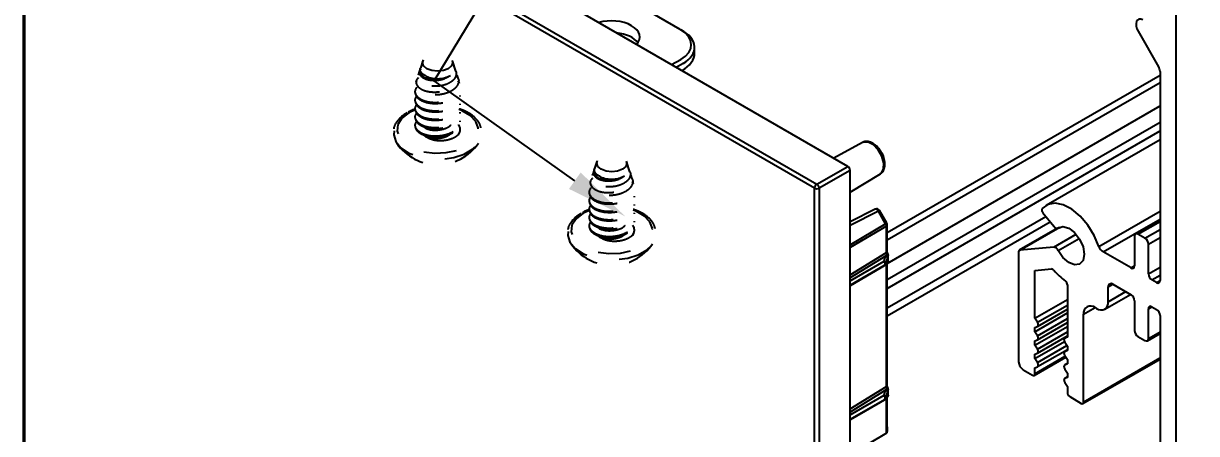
# Model space of a CAD drawing. Extents: x 0 to 5.9, y -6.22 to 0.
# Drawn here: x 0 to 3.572, y -3.639 to -2.391 of the extents above; entities that cross this region are included whole.
import ezdxf
from ezdxf import colors
from ezdxf.entities.mleader import LeaderData, LeaderLine
from ezdxf.math import Vec2, Vec3

# ---------------------------------------------------------------- set-up
doc = ezdxf.new("R2010")
doc.units = 0
doc.header["$LTSCALE"] = 0.5
doc.header["$MEASUREMENT"] = 0
doc.linetypes.add('HIDDEN2', pattern=[0.1875, 0.125, -0.0625])
for name, color, linetype in [('End Cap', 92, 'CONTINUOUS'), ('FAB DWG', 221, 'CONTINUOUS'), ('Hardware', 242, 'CONTINUOUS'), ('Housing', 150, 'CONTINUOUS')]:
    doc.layers.add(name, color=color, linetype=linetype)
doc.layers.add('Text-Unprinted', color=131, linetype='CONTINUOUS', plot=False)
doc.styles.add('LSAD_Standard', font='arial.ttf')

msp = doc.modelspace()

# ---------------------------------------------------------------- linework, layer by layer
at = {"layer": 'End Cap', "transparency": 16777216}
for p, q in [((2.5102, -2.8258), (0.1008, -1.4349)), ((0, -1.4991), (0, -4.8152)), ((0.0099, -1.4911), (2.4161, -2.8801)), ((2.4092, -2.8923), (0.0029, -1.5032)), ((0.0029, -1.5032), (0.0029, -4.8193)), ((2, -2.4087), (1.3042, -2.007)), ((2.0436, -2.4807), (2.0436, -2.4634)), ((1.9737, -2.5161), (2.0014, -2.5001)), ((2.0085, -2.5124), (1.9879, -2.5243)), ((2.5547, -2.7532), (2.4674, -2.8011)), ((2.4161, -2.8801), (2.5102, -2.8258)), ((2.5173, -2.8381), (2.4232, -2.8924)), ((2.5173, -6.1251), (2.5173, -2.8381)), ((2.5173, -2.904), (2.6095, -2.8481)), ((2.4092, -6.2083), (2.4092, -2.8923)), ((2.4232, -2.8924), (2.4232, -6.2084)), ((2.5935, -2.9561), (2.5173, -2.9949)), ((2.6032, -2.962), (2.5173, -3.0058)), ((2.6255, -3.0007), (2.6032, -2.962)), ((2.6291, -2.9987), (2.6067, -2.96)), ((2.5173, -3.0645), (2.6255, -3.0007)), ((2.6276, -3.0077), (2.5173, -3.0727)), ((2.6276, -3.0879), (2.6276, -3.0077)), ((2.6304, -3.0839), (2.6304, -3.0037)), ((2.5173, -3.1556), (2.6276, -3.0879)), ((2.6255, -3.099), (2.5173, -3.1654)), ((2.621, -3.1142), (2.6255, -3.099)), ((2.6309, -3.1045), (2.6264, -3.1197)), ((2.6329, -3.1143), (2.6329, -3.0969)), ((2.6333, -3.1149), (2.6333, -3.0954)), ((2.5173, -3.1741), (2.621, -3.1142)), ((2.6276, -3.125), (2.5173, -3.1892)), ((2.5173, -3.1871), (2.6217, -3.1269)), ((2.6236, -3.1255), (2.6281, -3.1212)), ((2.6264, -3.1197), (2.6309, -3.1154)), ((2.6276, -3.4962), (2.6276, -3.125)), ((2.6304, -3.4922), (2.6304, -3.121)), ((2.6332, -3.1158), (2.6332, -3.1149)), ((2.5173, -3.5639), (2.6276, -3.4962)), ((2.6255, -3.5072), (2.5173, -3.5737)), ((2.5173, -3.5824), (2.621, -3.5225)), ((2.6276, -3.5332), (2.5173, -3.5974)), ((2.5173, -3.5954), (2.6217, -3.5351)), ((2.621, -3.5225), (2.6255, -3.5072)), ((2.6236, -3.5337), (2.6281, -3.5295)), ((2.6309, -3.5127), (2.6264, -3.528)), ((2.6264, -3.528), (2.6309, -3.5237)), ((2.6276, -3.6382), (2.6276, -3.5332)), ((2.6304, -3.6186), (2.6304, -3.5292)), ((2.6329, -3.5225), (2.6329, -3.5052)), ((2.6332, -3.5232), (2.6332, -3.5241)), ((2.6333, -3.5232), (2.6333, -3.5037)), ((2.6276, -3.6382), (2.5173, -3.7041))]:
    msp.add_line(p, q, dxfattribs=at)
at = {"layer": 'End Cap', "transparency": 16777216, "flags": 128}
for points in [[(2.6095, -2.8481), (2.6124, -2.846), (2.6193, -2.8335), (2.62, -2.8155), (2.6142, -2.7951), (2.603, -2.7757), (2.5882, -2.7604), (2.5723, -2.752), (2.558, -2.7518), (2.5547, -2.7532)], [(2.6032, -2.962), (2.6016, -2.9596), (2.5997, -2.9576), (2.5977, -2.9563), (2.5957, -2.9557), (2.5939, -2.9559), (2.5935, -2.9561)], [(2.6032, -2.962), (2.6044, -2.9613), (2.6054, -2.9607), (2.6062, -2.9603), (2.6066, -2.96), (2.6067, -2.96)], [(2.6255, -3.0007), (2.6268, -3), (2.6278, -2.9994), (2.6285, -2.999), (2.6289, -2.9988), (2.6291, -2.9987)], [(2.6333, -3.0954), (2.6332, -3.0962), (2.6329, -3.0969)], [(2.6217, -3.1269), (2.6222, -3.1265), (2.6231, -3.1255), (2.6236, -3.124), (2.6238, -3.1223), (2.6236, -3.1203), (2.6231, -3.1182), (2.6222, -3.1162), (2.621, -3.1142)], [(2.6217, -3.5351), (2.6222, -3.5348), (2.6231, -3.5337), (2.6236, -3.5323), (2.6238, -3.5306), (2.6236, -3.5286), (2.6231, -3.5265), (2.6222, -3.5244), (2.621, -3.5225)], [(2.6333, -3.5037), (2.6332, -3.5045), (2.6329, -3.5052)]]:
    msp.add_lwpolyline(points, dxfattribs=at)
at = {"layer": 'End Cap', "transparency": 16777216}
for centre, radius, start, end in [((2.4246, -2.893), 0.0154, 123.2297, 177.3477), ((2.4162, -2.8786), 0.0154, 242.6565, 296.7662), ((2.4074, -2.8934), 0.0159, 3.5222, 56.4778), ((2.598, -2.965), 0.01, 30, 117.0058), ((2.6204, -3.0037), 0.01, 0, 30), ((2.6135, -3.0081), 0.0141, 1.6084, 31.4918), ((2.6255, -3.0032), 0.00495, 295.3879, 354.638), ((2.6225, -3.1073), 0.00892, 18.8581, 69.7412), ((2.6255, -3.0835), 0.00495, 295.3879, 354.638), ((2.6267, -3.0874), 0.00676, 289.4116, 325.9319), ((2.6264, -3.101), 0.00764, 31.7761, 70.7864), ((2.6233, -3.0954), 0.01, 0, 25.4301), ((2.6179, -3.1226), 0.00892, 18.8581, 69.7412), ((2.6167, -3.1182), 0.01, 299.9973, 313.3517), ((2.6173, -3.1189), 0.00911, 313.5557, 354.8185), ((2.6255, -3.1205), 0.00495, 295.3902, 354.6118), ((2.6218, -3.1146), 0.00911, 313.5557, 354.8185), ((2.6255, -3.4917), 0.00495, 295.3879, 354.638), ((2.6267, -3.4956), 0.00676, 289.4116, 325.9319), ((2.6233, -3.5037), 0.01, 0, 25.4301), ((2.6179, -3.5308), 0.00892, 18.8581, 69.7412), ((2.6167, -3.5265), 0.01, 299.9973, 313.3517), ((2.6173, -3.5271), 0.00911, 313.5557, 354.8185), ((2.6225, -3.5156), 0.00892, 18.8581, 69.7412), ((2.6255, -3.5288), 0.00495, 295.3902, 354.6118), ((2.6218, -3.5229), 0.00911, 313.5557, 354.8185), ((2.6264, -3.5092), 0.00764, 31.7761, 70.7864)]:
    msp.add_arc(centre, radius, start, end, dxfattribs=at)
for centre, major_axis, ratio, start_param, end_param in [((1.7916, -2.4309), (0.085, -0.0013), 0.567125, 0.793824, 2.067927), ((1.7916, -2.4687), (0.085, 0.0013), 0.587275, 0.368683, 1.39011), ((1.7916, -2.4309), (0.085, -0.0013), 0.567125, 5.802907, 7.077009), ((1.9187, -2.454), (0.115, -0.0017), 0.567125, 5.523666, 7.077009), ((1.9186, -2.4622), (0.125, -0.0017), 0.567944, 5.523014, 7.131563), ((1.9186, -2.4819), (0.125, 0.0018), 0.586483, 5.46671, 6.274896), ((2.5102, -2.834), (-0.005, 0.00866), 0.577557, 3.927224, 5.497716), ((2.6147, -3.1042), (0.0174, 0.0208), 0.197703, 5.129636, 5.398158), ((2.6345, -3.0921), (-0.00477, 0.0088), 0.574367, 0.800429, 1.448322), ((2.6244, -3.1057), (0.0091, 0.0285), 0.195013, 4.819739, 5.088261), ((2.6345, -3.1291), (-0.00497, 0.00868), 0.559977, 0.139434, 0.787326), ((2.6244, -3.1421), (0.009, 0.0278), 0.203621, 0.088417, 0.356939), ((2.6345, -3.5004), (-0.00477, 0.0088), 0.574367, 0.800429, 1.448322), ((2.6147, -3.5125), (0.0174, 0.0208), 0.197703, 5.129636, 5.398158), ((2.6345, -3.5374), (-0.00497, 0.00868), 0.559977, 0.139434, 0.787326), ((2.6244, -3.514), (0.0091, 0.0285), 0.195013, 4.819739, 5.088261), ((2.6244, -3.5504), (0.009, 0.0278), 0.203621, 0.088417, 0.356939)]:
    msp.add_ellipse(centre, major_axis=major_axis, ratio=ratio, start_param=start_param, end_param=end_param, dxfattribs=at)
for points, knots in [([(2.6123, -2.7829), (2.6091, -2.7778), (2.602, -2.7668), (2.5875, -2.7551), (2.5728, -2.7496), (2.5611, -2.7496), (2.5562, -2.753), (2.5548, -2.754)], [0, 0, 0, 0, 0.21979, 0.475975, 0.715156, 0.919115, 1, 1, 1, 1]), ([(2.6092, -2.8476), (2.6105, -2.8469), (2.6156, -2.8446), (2.621, -2.8355), (2.6242, -2.8215), (2.622, -2.8041), (2.6175, -2.79), (2.6129, -2.7836), (2.6123, -2.7829)], [0, 0, 0, 0, 0.070076, 0.265233, 0.47168, 0.712493, 0.966683, 1, 1, 1, 1]), ([(2.6323, -3.0912), (2.632, -3.0905), (2.6312, -3.0886), (2.6305, -3.0859), (2.6304, -3.0845), (2.6304, -3.0839)], [0, 0, 0, 0, 0.253446, 0.693627, 1, 1, 1, 1]), ([(2.6332, -3.1158), (2.6327, -3.1169), (2.6316, -3.1188), (2.6299, -3.1203), (2.629, -3.1209), (2.6289, -3.1209)], [0, 0, 0, 0, 0.516727, 0.980694, 1, 1, 1, 1]), ([(2.6304, -3.121), (2.6304, -3.1205), (2.6305, -3.1196), (2.6305, -3.1196), (2.6305, -3.1196)], [0, 0, 0, 0, 0.541196, 1, 1, 1, 1]), ([(2.6329, -3.1143), (2.6329, -3.1143), (2.6331, -3.1148), (2.6331, -3.1153), (2.6332, -3.1158)], [0, 0, 0, 0, 0.04087, 1, 1, 1, 1]), ([(2.6323, -3.4994), (2.632, -3.4987), (2.6312, -3.4969), (2.6305, -3.4942), (2.6304, -3.4928), (2.6304, -3.4922)], [0, 0, 0, 0, 0.253446, 0.693627, 1, 1, 1, 1]), ([(2.6332, -3.5241), (2.6327, -3.5251), (2.6316, -3.5271), (2.6299, -3.5286), (2.629, -3.5292), (2.6289, -3.5292)], [0, 0, 0, 0, 0.516727, 0.980694, 1, 1, 1, 1]), ([(2.6304, -3.5292), (2.6304, -3.5287), (2.6305, -3.5278), (2.6305, -3.5278), (2.6305, -3.5278)], [0, 0, 0, 0, 0.541196, 1, 1, 1, 1]), ([(2.6329, -3.5225), (2.6329, -3.5225), (2.6331, -3.5231), (2.6331, -3.5236), (2.6332, -3.5241)], [0, 0, 0, 0, 0.04087, 1, 1, 1, 1]), ([(2.63, -3.6186), (2.6302, -3.6228), (2.6304, -3.6285), (2.6293, -3.6351), (2.6285, -3.6372), (2.628, -3.6379), (2.6277, -3.6381), (2.6276, -3.6382)], [0, 0, 0, 0, 0.655992, 0.876726, 0.946932, 0.974772, 1, 1, 1, 1])]:
    msp.add_open_spline(points, degree=3, knots=knots, dxfattribs=at)
at = {"layer": 'Hardware', "linetype": 'HIDDEN2', "transparency": 16777216}
for p, q in [((1.2061, -2.5348), (1.2018, -2.5477)), ((1.2159, -2.5047), (1.2088, -2.5264)), ((1.2091, -2.5359), (1.2091, -2.5384)), ((1.3165, -2.5358), (1.3063, -2.5047)), ((1.1965, -2.5639), (1.1948, -2.5691)), ((1.3235, -2.5572), (1.3204, -2.5476)), ((1.1921, -2.5974), (1.1921, -2.6006)), ((1.1921, -2.6229), (1.1921, -2.6261)), ((1.3301, -2.6133), (1.3301, -2.6101)), ((1.3301, -2.6389), (1.3301, -2.6357)), ((1.1921, -2.6484), (1.1921, -2.6516)), ((1.1921, -2.6739), (1.1921, -2.6771)), ((1.3301, -2.6644), (1.3301, -2.6612)), ((1.1921, -2.6995), (1.1921, -2.7026)), ((1.2153, -2.703), (1.2243, -2.7095)), ((1.3301, -2.6899), (1.3301, -2.6867)), ((1.7463, -2.8109), (1.7391, -2.8326)), ((1.8468, -2.8419), (1.8367, -2.8109)), ((1.7364, -2.841), (1.7322, -2.8539)), ((1.7394, -2.8421), (1.7394, -2.8445)), ((1.8539, -2.8633), (1.8507, -2.8538)), ((1.7269, -2.8701), (1.7252, -2.8753)), ((1.7225, -2.9035), (1.7225, -2.9067)), ((1.7225, -2.9291), (1.7225, -2.9322)), ((1.8605, -2.9195), (1.8605, -2.9163)), ((1.7225, -2.9546), (1.7225, -2.9578)), ((1.8605, -2.945), (1.8605, -2.9418)), ((1.7225, -2.9801), (1.7225, -2.9833)), ((1.8605, -2.9705), (1.8605, -2.9673)), ((1.8605, -2.996), (1.8605, -2.9929)), ((1.7225, -3.0056), (1.7225, -3.0088)), ((1.7456, -3.0092), (1.7546, -3.0157))]:
    msp.add_line(p, q, dxfattribs=at)
at = {"layer": 'Hardware', "linetype": 'HIDDEN2', "transparency": 16777216, "flags": 128}
for points in [[(1.2937, -2.5284), (1.2787, -2.5342), (1.2611, -2.5362), (1.2435, -2.5342), (1.2286, -2.5284), (1.2186, -2.5198), (1.2151, -2.5096), (1.2186, -2.4995), (1.2286, -2.4909), (1.2435, -2.4851), (1.2611, -2.4831), (1.2787, -2.4851), (1.2937, -2.4909), (1.3036, -2.4995), (1.3071, -2.5096), (1.3036, -2.5198), (1.2937, -2.5284)], [(1.1928, -2.6541), (1.1735, -2.6632), (1.1523, -2.6795), (1.14, -2.6986), (1.1375, -2.7189), (1.145, -2.7388), (1.1619, -2.7567), (1.1868, -2.7711), (1.2178, -2.7808), (1.2523, -2.7852), (1.2875, -2.7837), (1.3205, -2.7766), (1.3488, -2.7644), (1.3699, -2.7481), (1.3823, -2.729), (1.3848, -2.7087), (1.3773, -2.6888), (1.3604, -2.6709), (1.3354, -2.6565), (1.3265, -2.653)], [(1.1284, -2.7177), (1.1275, -2.7296), (1.1337, -2.7503), (1.1493, -2.7693), (1.1732, -2.7852), (1.2037, -2.7967), (1.2384, -2.8031), (1.2748, -2.8038), (1.3102, -2.7988), (1.3419, -2.7885), (1.3677, -2.7736), (1.3855, -2.7553), (1.3942, -2.7349), (1.3932, -2.7149)], [(1.2135, -2.726), (1.2178, -2.7305), (1.2243, -2.735)], [(1.824, -2.8346), (1.8091, -2.8403), (1.7915, -2.8423), (1.7739, -2.8403), (1.7589, -2.8346), (1.749, -2.826), (1.7455, -2.8158), (1.749, -2.8056), (1.7589, -2.797), (1.7739, -2.7913), (1.7915, -2.7892), (1.8091, -2.7913), (1.824, -2.797), (1.834, -2.8056), (1.8375, -2.8158), (1.834, -2.826), (1.824, -2.8346)], [(1.7231, -2.9602), (1.7038, -2.9693), (1.6827, -2.9856), (1.6703, -3.0047), (1.6678, -3.025), (1.6753, -3.0449), (1.6922, -3.0628), (1.7172, -3.0772), (1.7481, -3.087), (1.7826, -3.0913), (1.8178, -3.0899), (1.8509, -3.0827), (1.8791, -3.0705), (1.9003, -3.0542), (1.9126, -3.0351), (1.9151, -3.0148), (1.9076, -2.9949), (1.8907, -2.977), (1.8658, -2.9626), (1.8568, -2.9591)], [(1.6587, -3.0239), (1.6578, -3.0358), (1.664, -3.0565), (1.6796, -3.0755), (1.7036, -3.0913), (1.734, -3.1028), (1.7687, -3.1092), (1.8051, -3.1099), (1.8405, -3.1049), (1.8723, -3.0946), (1.898, -3.0798), (1.9159, -3.0614), (1.9245, -3.041), (1.9236, -3.0211)], [(1.7439, -3.0321), (1.7482, -3.0366), (1.7546, -3.0412)]]:
    msp.add_lwpolyline(points, dxfattribs=at)
at = {"layer": 'Hardware', "linetype": 'HIDDEN2', "transparency": 16777216}
for centre, radius, start, end in [((1.2609, -2.4789), 0.0799, 244.6313, 299.2553), ((1.3051, -2.7138), 0.025, 321.5847, 37.0383), ((1.2611, -2.6696), 0.151, 214.7003, 325.2997), ((1.7912, -2.7851), 0.0799, 244.6313, 299.2553), ((1.8354, -3.0199), 0.025, 321.5847, 37.0383), ((1.7915, -2.9758), 0.151, 214.7003, 325.2997)]:
    msp.add_arc(centre, radius, start, end, dxfattribs=at)
for points, knots in [([(1.316, -2.536), (1.3165, -2.5369), (1.319, -2.5417), (1.3173, -2.5511), (1.3105, -2.5625), (1.2976, -2.5724), (1.2805, -2.5792), (1.2611, -2.5824), (1.2413, -2.582), (1.2236, -2.5778), (1.2097, -2.5703), (1.202, -2.5608), (1.1996, -2.5528), (1.2019, -2.5487), (1.2024, -2.548)], [0, 0, 0, 0, 0.022003, 0.114855, 0.20757, 0.302071, 0.396858, 0.49154, 0.587737, 0.684457, 0.781105, 0.878998, 0.977649, 1, 1, 1, 1]), ([(1.2091, -2.5301), (1.2086, -2.5306), (1.2051, -2.5338), (1.2046, -2.5411), (1.2085, -2.55), (1.2189, -2.5577), (1.2338, -2.5629), (1.2517, -2.5645), (1.2701, -2.5625), (1.2874, -2.5574), (1.2958, -2.5515), (1.2999, -2.5486)], [0, 0, 0, 0, 0.021393, 0.14935, 0.274142, 0.398604, 0.523024, 0.644494, 0.765404, 0.886291, 1, 1, 1, 1]), ([(1.2267, -2.5511), (1.2225, -2.549), (1.2142, -2.5448), (1.2085, -2.5363), (1.2069, -2.5298), (1.2089, -2.5267), (1.209, -2.5265)], [0, 0, 0, 0, 0.325062, 0.650988, 0.978672, 1, 1, 1, 1]), ([(1.1968, -2.585), (1.1947, -2.589), (1.19, -2.5977), (1.1958, -2.6114), (1.2111, -2.623), (1.2341, -2.6304), (1.2611, -2.6318), (1.2882, -2.6272), (1.3112, -2.6167), (1.3267, -2.6017), (1.3313, -2.5849), (1.3297, -2.5722), (1.3242, -2.5671), (1.324, -2.5668)], [0, 0, 0, 0, 0.0896975, 0.1918978, 0.2914696, 0.3910413, 0.4932416, 0.5913783, 0.6926873, 0.7939963, 0.8921329, 0.9943332, 1, 1, 1, 1]), ([(1.3229, -2.5574), (1.3235, -2.5584), (1.3263, -2.5637), (1.3243, -2.5741), (1.3167, -2.5869), (1.3021, -2.5978), (1.2829, -2.6053), (1.2611, -2.6088), (1.2389, -2.6081), (1.219, -2.6032), (1.2036, -2.5946), (1.1949, -2.5839), (1.1923, -2.5749), (1.1949, -2.5702), (1.1954, -2.5694)], [0, 0, 0, 0, 0.021922, 0.115083, 0.208132, 0.30277, 0.397659, 0.492463, 0.588618, 0.685232, 0.781787, 0.879458, 0.977797, 1, 1, 1, 1]), ([(1.2021, -2.5563), (1.2003, -2.5582), (1.1952, -2.5635), (1.195, -2.5735), (1.2012, -2.5841), (1.2145, -2.593), (1.2328, -2.5987), (1.2541, -2.6001), (1.2758, -2.5975), (1.2955, -2.5908), (1.311, -2.5804), (1.3202, -2.5678), (1.3232, -2.5564), (1.3205, -2.5499), (1.3196, -2.5479)], [0, 0, 0, 0, 0.053168, 0.147791, 0.240162, 0.332676, 0.425145, 0.5153, 0.605557, 0.695775, 0.783838, 0.871837, 0.959805, 1, 1, 1, 1]), ([(1.2091, -2.5384), (1.2099, -2.5418), (1.2114, -2.5485), (1.2235, -2.557), (1.2407, -2.5621), (1.2611, -2.5627), (1.2816, -2.5589), (1.294, -2.553), (1.2993, -2.5491), (1.2999, -2.5486)], [0, 0, 0, 0, 0.1640683, 0.3257026, 0.4873369, 0.6532733, 0.81256, 0.9770372, 1, 1, 1, 1]), ([(1.1964, -2.6116), (1.1945, -2.6153), (1.19, -2.6236), (1.1959, -2.6369), (1.211, -2.6486), (1.2341, -2.6559), (1.2611, -2.6573), (1.2882, -2.6527), (1.3113, -2.6422), (1.3263, -2.6273), (1.3321, -2.6121), (1.3282, -2.6028), (1.3267, -2.5991)], [0, 0, 0, 0, 0.085969, 0.193445, 0.298157, 0.402869, 0.510346, 0.613548, 0.720087, 0.826626, 0.929829, 1, 1, 1, 1]), ([(1.1922, -2.6006), (1.1932, -2.6053), (1.1953, -2.6146), (1.2112, -2.6262), (1.234, -2.6336), (1.2611, -2.6349), (1.2882, -2.6304), (1.3114, -2.6199), (1.3257, -2.605), (1.3318, -2.5935), (1.3301, -2.5879), (1.3301, -2.5878)], [0, 0, 0, 0, 0.125929, 0.250016, 0.374103, 0.501465, 0.623764, 0.750016, 0.876268, 0.998566, 1, 1, 1, 1]), ([(1.1964, -2.6371), (1.1945, -2.6408), (1.19, -2.6491), (1.1959, -2.6624), (1.211, -2.6741), (1.2341, -2.6814), (1.2611, -2.6828), (1.2882, -2.6782), (1.3113, -2.6677), (1.3263, -2.6528), (1.3321, -2.6376), (1.3282, -2.6284), (1.3267, -2.6246)], [0, 0, 0, 0, 0.085969, 0.193445, 0.298157, 0.402869, 0.510346, 0.613548, 0.720087, 0.826626, 0.929829, 1, 1, 1, 1]), ([(1.1922, -2.6261), (1.1932, -2.6308), (1.1953, -2.6401), (1.2112, -2.6518), (1.234, -2.6591), (1.2611, -2.6605), (1.2882, -2.6559), (1.3114, -2.6454), (1.3257, -2.6305), (1.3318, -2.619), (1.3301, -2.6134), (1.3301, -2.6133)], [0, 0, 0, 0, 0.125929, 0.250016, 0.374103, 0.501465, 0.623764, 0.750016, 0.876268, 0.998566, 1, 1, 1, 1]), ([(1.1922, -2.6516), (1.1932, -2.6563), (1.1953, -2.6656), (1.2112, -2.6773), (1.234, -2.6846), (1.2611, -2.686), (1.2882, -2.6814), (1.3114, -2.6709), (1.3257, -2.656), (1.3318, -2.6445), (1.3301, -2.6389), (1.3301, -2.6389)], [0, 0, 0, 0, 0.125929, 0.250016, 0.374103, 0.501465, 0.623764, 0.750016, 0.876268, 0.998566, 1, 1, 1, 1]), ([(1.168, -2.6626), (1.1636, -2.6653), (1.1511, -2.6732), (1.1369, -2.6887), (1.128, -2.7033), (1.1278, -2.7111), (1.1277, -2.7119)], [0, 0, 0, 0, 0.207775, 0.60426, 0.957135, 1, 1, 1, 1]), ([(1.1922, -2.6516), (1.1919, -2.6517), (1.184, -2.6537), (1.1777, -2.6574), (1.1716, -2.661)], [0, 0, 0, 0, 0.037249, 1, 1, 1, 1]), ([(1.1964, -2.6626), (1.1945, -2.6663), (1.19, -2.6747), (1.1959, -2.6879), (1.211, -2.6996), (1.2341, -2.707), (1.2611, -2.7083), (1.2882, -2.7037), (1.3113, -2.6932), (1.3262, -2.6783), (1.3321, -2.6633), (1.3283, -2.6542), (1.3268, -2.6507)], [0, 0, 0, 0, 0.086254, 0.194087, 0.299146, 0.404206, 0.512039, 0.615584, 0.722476, 0.829369, 0.932914, 1, 1, 1, 1]), ([(1.1922, -2.6771), (1.1932, -2.6818), (1.1953, -2.6911), (1.2112, -2.7028), (1.234, -2.7101), (1.2611, -2.7115), (1.2882, -2.7069), (1.3114, -2.6964), (1.3257, -2.6815), (1.3318, -2.67), (1.3301, -2.6644), (1.3301, -2.6644)], [0, 0, 0, 0, 0.125929, 0.250016, 0.374103, 0.501465, 0.623764, 0.750016, 0.876268, 0.998566, 1, 1, 1, 1]), ([(1.2123, -2.7244), (1.2194, -2.7271), (1.2337, -2.7327), (1.2612, -2.7338), (1.2882, -2.7293), (1.3113, -2.7188), (1.3263, -2.7039), (1.3321, -2.6886), (1.3282, -2.6794), (1.3267, -2.6757)], [0, 0, 0, 0, 0.149196, 0.30233, 0.449376, 0.601175, 0.752974, 0.900019, 1, 1, 1, 1]), ([(1.3932, -2.7088), (1.3921, -2.7044), (1.3891, -2.693), (1.375, -2.6767), (1.3542, -2.661), (1.3356, -2.654), (1.3265, -2.6505)], [0, 0, 0, 0, 0.170414, 0.445092, 0.73079, 1, 1, 1, 1]), ([(1.1964, -2.6881), (1.1945, -2.6918), (1.1901, -2.7001), (1.1955, -2.7136), (1.2068, -2.7208), (1.2123, -2.7244)], [0, 0, 0, 0, 0.288335, 0.648803, 1, 1, 1, 1]), ([(1.1922, -2.7026), (1.1931, -2.7074), (1.195, -2.7168), (1.2066, -2.724), (1.2123, -2.7276)], [0, 0, 0, 0, 0.503684, 1, 1, 1, 1]), ([(1.2123, -2.7276), (1.2194, -2.7303), (1.2337, -2.7359), (1.2612, -2.737), (1.2881, -2.7325), (1.3115, -2.7219), (1.3257, -2.7071), (1.3318, -2.6955), (1.3301, -2.69), (1.3301, -2.6899)], [0, 0, 0, 0, 0.165453, 0.335273, 0.498341, 0.666681, 0.83502, 0.998088, 1, 1, 1, 1]), ([(1.2243, -2.7095), (1.2296, -2.7115), (1.2404, -2.7154), (1.2612, -2.7158), (1.2813, -2.7119), (1.2957, -2.7059), (1.3004, -2.7008), (1.3015, -2.6995)], [0, 0, 0, 0, 0.229896, 0.465911, 0.692468, 0.926408, 1, 1, 1, 1]), ([(1.3247, -2.7293), (1.3276, -2.7237), (1.3324, -2.7144), (1.3283, -2.7049), (1.3267, -2.7012)], [0, 0, 0, 0, 0.602703, 1, 1, 1, 1]), ([(1.2243, -2.735), (1.2296, -2.737), (1.2404, -2.7409), (1.2612, -2.7413), (1.2813, -2.7374), (1.2957, -2.7315), (1.3004, -2.7263), (1.3015, -2.725)], [0, 0, 0, 0, 0.2298962, 0.4659112, 0.6924683, 0.9264079, 1, 1, 1, 1]), ([(1.3247, -2.7293), (1.3204, -2.7328), (1.3118, -2.7397), (1.2923, -2.7462), (1.2709, -2.7489), (1.2501, -2.7469), (1.2342, -2.7417), (1.2272, -2.737), (1.2243, -2.735)], [0, 0, 0, 0, 0.184344, 0.368466, 0.552063, 0.728877, 0.88749, 1, 1, 1, 1]), ([(1.7324, -2.8624), (1.7306, -2.8643), (1.7255, -2.8696), (1.7253, -2.8797), (1.7316, -2.8903), (1.7448, -2.8992), (1.7631, -2.9048), (1.7844, -2.9063), (1.8061, -2.9036), (1.8258, -2.8969), (1.8413, -2.8865), (1.8505, -2.8739), (1.8535, -2.8626), (1.8508, -2.8561), (1.8499, -2.854)], [0, 0, 0, 0, 0.053168, 0.147791, 0.240162, 0.332676, 0.425145, 0.5153, 0.605557, 0.695775, 0.783838, 0.871837, 0.959805, 1, 1, 1, 1]), ([(1.8463, -2.8421), (1.8468, -2.8431), (1.8493, -2.8479), (1.8476, -2.8572), (1.8408, -2.8687), (1.8279, -2.8785), (1.8109, -2.8854), (1.7914, -2.8886), (1.7716, -2.8881), (1.7539, -2.8839), (1.7401, -2.8764), (1.7323, -2.867), (1.7299, -2.859), (1.7323, -2.8549), (1.7327, -2.8541)], [0, 0, 0, 0, 0.022003, 0.114855, 0.20757, 0.302071, 0.396858, 0.49154, 0.587737, 0.684457, 0.781105, 0.878998, 0.977649, 1, 1, 1, 1]), ([(1.7394, -2.8363), (1.7389, -2.8367), (1.7354, -2.8399), (1.7349, -2.8472), (1.7389, -2.8562), (1.7492, -2.8638), (1.7642, -2.869), (1.782, -2.8706), (1.8005, -2.8687), (1.8177, -2.8636), (1.8262, -2.8576), (1.8303, -2.8548)], [0, 0, 0, 0, 0.021393, 0.14935, 0.274142, 0.398604, 0.523024, 0.644494, 0.765404, 0.886291, 1, 1, 1, 1]), ([(1.757, -2.8572), (1.7528, -2.8551), (1.7445, -2.851), (1.7388, -2.8424), (1.7372, -2.8359), (1.7392, -2.8329), (1.7393, -2.8327)], [0, 0, 0, 0, 0.325062, 0.650988, 0.978672, 1, 1, 1, 1]), ([(1.7394, -2.8445), (1.7402, -2.8479), (1.7417, -2.8547), (1.7538, -2.8631), (1.771, -2.8683), (1.7914, -2.8689), (1.8119, -2.8651), (1.8243, -2.8592), (1.8296, -2.8552), (1.8303, -2.8548)], [0, 0, 0, 0, 0.1640683, 0.3257026, 0.4873369, 0.6532733, 0.81256, 0.9770372, 1, 1, 1, 1]), ([(1.7272, -2.8911), (1.725, -2.8952), (1.7203, -2.9039), (1.7262, -2.9175), (1.7414, -2.9292), (1.7644, -2.9366), (1.7914, -2.9379), (1.8186, -2.9333), (1.8415, -2.9229), (1.857, -2.9079), (1.8616, -2.891), (1.86, -2.8784), (1.8546, -2.8732), (1.8543, -2.8729)], [0, 0, 0, 0, 0.0896975, 0.1918978, 0.2914696, 0.3910413, 0.4932416, 0.5913783, 0.6926873, 0.7939963, 0.8921329, 0.9943332, 1, 1, 1, 1]), ([(1.8533, -2.8635), (1.8538, -2.8646), (1.8566, -2.8699), (1.8546, -2.8803), (1.847, -2.8931), (1.8325, -2.904), (1.8133, -2.9115), (1.7914, -2.9149), (1.7692, -2.9142), (1.7494, -2.9094), (1.7339, -2.9008), (1.7252, -2.8901), (1.7226, -2.881), (1.7253, -2.8764), (1.7258, -2.8755)], [0, 0, 0, 0, 0.021922, 0.115083, 0.208132, 0.30277, 0.397659, 0.492463, 0.588618, 0.685232, 0.781787, 0.879458, 0.977797, 1, 1, 1, 1]), ([(1.7268, -2.9177), (1.7248, -2.9214), (1.7203, -2.9298), (1.7262, -2.943), (1.7414, -2.9547), (1.7644, -2.9621), (1.7914, -2.9634), (1.8185, -2.9589), (1.8416, -2.9484), (1.8566, -2.9335), (1.8624, -2.9182), (1.8586, -2.909), (1.857, -2.9053)], [0, 0, 0, 0, 0.085969, 0.193445, 0.298157, 0.402869, 0.510346, 0.613548, 0.720087, 0.826626, 0.929829, 1, 1, 1, 1]), ([(1.7225, -2.9067), (1.7236, -2.9114), (1.7256, -2.9207), (1.7416, -2.9324), (1.7644, -2.9397), (1.7914, -2.9411), (1.8185, -2.9365), (1.8418, -2.926), (1.856, -2.9112), (1.8622, -2.8996), (1.8604, -2.894), (1.8604, -2.894)], [0, 0, 0, 0, 0.125929, 0.250016, 0.374103, 0.501465, 0.623764, 0.750016, 0.876268, 0.998566, 1, 1, 1, 1]), ([(1.7225, -2.9322), (1.7236, -2.9369), (1.7256, -2.9462), (1.7416, -2.9579), (1.7644, -2.9653), (1.7914, -2.9666), (1.8185, -2.9621), (1.8418, -2.9515), (1.856, -2.9367), (1.8622, -2.9251), (1.8604, -2.9196), (1.8604, -2.9195)], [0, 0, 0, 0, 0.125929, 0.250016, 0.374103, 0.501465, 0.623764, 0.750016, 0.876268, 0.998566, 1, 1, 1, 1]), ([(1.7225, -2.9578), (1.7222, -2.9578), (1.7144, -2.9599), (1.708, -2.9636), (1.7019, -2.9671)], [0, 0, 0, 0, 0.037249, 1, 1, 1, 1]), ([(1.7268, -2.9432), (1.7248, -2.9469), (1.7203, -2.9553), (1.7262, -2.9685), (1.7414, -2.9802), (1.7644, -2.9876), (1.7914, -2.9889), (1.8185, -2.9844), (1.8416, -2.9739), (1.8566, -2.959), (1.8624, -2.9437), (1.8586, -2.9345), (1.857, -2.9308)], [0, 0, 0, 0, 0.085969, 0.193445, 0.298157, 0.402869, 0.510346, 0.613548, 0.720087, 0.826626, 0.929829, 1, 1, 1, 1]), ([(1.7268, -2.9687), (1.7248, -2.9725), (1.7203, -2.9808), (1.7262, -2.9941), (1.7414, -3.0057), (1.7644, -3.0131), (1.7914, -3.0145), (1.8185, -3.0099), (1.8416, -2.9994), (1.8566, -2.9845), (1.8624, -2.9694), (1.8586, -2.9604), (1.8572, -2.9568)], [0, 0, 0, 0, 0.086254, 0.194087, 0.299146, 0.404206, 0.512039, 0.615584, 0.722476, 0.829369, 0.932914, 1, 1, 1, 1]), ([(1.7225, -2.9578), (1.7236, -2.9624), (1.7256, -2.9718), (1.7416, -2.9834), (1.7644, -2.9908), (1.7914, -2.9921), (1.8185, -2.9876), (1.8418, -2.9771), (1.856, -2.9622), (1.8622, -2.9507), (1.8604, -2.9451), (1.8604, -2.945)], [0, 0, 0, 0, 0.125929, 0.250016, 0.374103, 0.501465, 0.623764, 0.750016, 0.876268, 0.998566, 1, 1, 1, 1]), ([(1.9236, -3.015), (1.9224, -3.0106), (1.9195, -2.9991), (1.9054, -2.9829), (1.8845, -2.9671), (1.8659, -2.9601), (1.8569, -2.9567)], [0, 0, 0, 0, 0.170414, 0.445092, 0.73079, 1, 1, 1, 1]), ([(1.6983, -2.9688), (1.694, -2.9715), (1.6814, -2.9793), (1.6673, -2.9948), (1.6583, -3.0094), (1.6581, -3.0172), (1.6581, -3.0181)], [0, 0, 0, 0, 0.207775, 0.60426, 0.957135, 1, 1, 1, 1]), ([(1.7268, -2.9943), (1.7248, -2.998), (1.7204, -3.0063), (1.7258, -3.0198), (1.7371, -3.027), (1.7427, -3.0305)], [0, 0, 0, 0, 0.288335, 0.648803, 1, 1, 1, 1]), ([(1.7225, -2.9833), (1.7236, -2.988), (1.7256, -2.9973), (1.7416, -3.0089), (1.7644, -3.0163), (1.7914, -3.0176), (1.8185, -3.0131), (1.8418, -3.0026), (1.856, -2.9877), (1.8622, -2.9762), (1.8604, -2.9706), (1.8604, -2.9705)], [0, 0, 0, 0, 0.125929, 0.250016, 0.374103, 0.501465, 0.623764, 0.750016, 0.876268, 0.998566, 1, 1, 1, 1]), ([(1.7427, -3.0305), (1.7497, -3.0333), (1.764, -3.0388), (1.7915, -3.0399), (1.8185, -3.0354), (1.8416, -3.0249), (1.8566, -3.01), (1.8624, -2.9948), (1.8586, -2.9855), (1.857, -2.9818)], [0, 0, 0, 0, 0.149196, 0.30233, 0.449376, 0.601175, 0.752974, 0.900019, 1, 1, 1, 1]), ([(1.7427, -3.0337), (1.7497, -3.0365), (1.764, -3.042), (1.7915, -3.0431), (1.8185, -3.0386), (1.8418, -3.0281), (1.856, -3.0132), (1.8622, -3.0017), (1.8604, -2.9961), (1.8604, -2.996)], [0, 0, 0, 0, 0.165453, 0.335273, 0.498341, 0.666681, 0.83502, 0.998088, 1, 1, 1, 1]), ([(1.7225, -3.0088), (1.7235, -3.0135), (1.7253, -3.023), (1.7369, -3.0302), (1.7427, -3.0337)], [0, 0, 0, 0, 0.503684, 1, 1, 1, 1]), ([(1.7546, -3.0157), (1.76, -3.0176), (1.7708, -3.0215), (1.7916, -3.022), (1.8116, -3.0181), (1.8261, -3.0121), (1.8307, -3.0069), (1.8319, -3.0057)], [0, 0, 0, 0, 0.229896, 0.465911, 0.692468, 0.926408, 1, 1, 1, 1]), ([(1.7546, -3.0412), (1.76, -3.0431), (1.7708, -3.047), (1.7916, -3.0475), (1.8116, -3.0436), (1.8261, -3.0376), (1.8307, -3.0324), (1.8319, -3.0312)], [0, 0, 0, 0, 0.2298962, 0.4659112, 0.6924683, 0.9264079, 1, 1, 1, 1]), ([(1.855, -3.0355), (1.8507, -3.0389), (1.8421, -3.0459), (1.8227, -3.0524), (1.8012, -3.0551), (1.7804, -3.053), (1.7646, -3.0479), (1.7575, -3.0432), (1.7546, -3.0412)], [0, 0, 0, 0, 0.184344, 0.368466, 0.552063, 0.728877, 0.88749, 1, 1, 1, 1]), ([(1.855, -3.0355), (1.8579, -3.0299), (1.8627, -3.0205), (1.8586, -3.0111), (1.857, -3.0073)], [0, 0, 0, 0, 0.602703, 1, 1, 1, 1])]:
    msp.add_open_spline(points, degree=3, knots=knots, dxfattribs=at)
at = {"layer": 'Housing', "transparency": 16777216}
for p, q in [((3.5105, -4.4859), (3.5105, -2.2728)), ((3.3944, -2.4146), (3.4568, -2.5228)), ((3.461, -2.549), (2.6304, -3.0285)), ((2.6304, -3.0494), (3.461, -2.5699)), ((3.461, -2.5367), (3.461, -3.1736)), ((2.6304, -3.1212), (3.461, -2.6416)), ((2.6304, -3.1706), (3.461, -2.6911)), ((2.6304, -3.1975), (3.461, -2.718)), ((3.461, -2.7446), (3.1142, -2.9448)), ((3.2751, -3.0693), (3.461, -2.962)), ((2.6304, -3.2569), (3.1132, -2.9782)), ((2.6304, -3.2806), (3.1262, -2.9944)), ((3.1046, -2.9675), (3.1374, -3.0083)), ((3.2878, -3.0859), (3.461, -2.986)), ((3.461, -2.9883), (3.3863, -3.0314)), ((3.3938, -3.0321), (3.461, -2.9934)), ((3.1485, -3.0143), (3.0325, -3.0813)), ((3.0339, -3.0808), (3.1556, -3.0106)), ((3.1374, -3.0716), (3.2053, -3.0324)), ((3.1502, -3.0137), (3.1555, -3.0106)), ((3.1507, -3.0134), (3.1552, -3.0107)), ((3.415, -3.0444), (3.3938, -3.0321)), ((3.415, -3.0444), (3.461, -3.0178)), ((3.1374, -3.0716), (3.0339, -3.0808)), ((3.1507, -3.0819), (3.2146, -3.045)), ((3.3832, -3.0383), (3.3832, -3.1287)), ((3.4256, -3.0628), (3.461, -3.0423)), ((3.4256, -3.1532), (3.4256, -3.0628)), ((3.0304, -3.0859), (3.0304, -3.4207)), ((3.3726, -3.1349), (3.2878, -3.0859)), ((3.0799, -3.1427), (3.1309, -3.1382)), ((3.0799, -3.2884), (3.0799, -3.1427)), ((3.3726, -3.1349), (3.3832, -3.1287)), ((3.4256, -3.1532), (3.461, -3.1328)), ((3.4362, -3.1716), (3.461, -3.1573)), ((3.4504, -3.1798), (3.4362, -3.1716)), ((3.4504, -3.1798), (3.461, -3.1737)), ((3.1789, -3.1867), (3.1789, -3.3456)), ((3.3033, -3.1929), (3.3175, -3.1847)), ((3.3033, -3.2378), (3.3033, -3.1929)), ((3.3033, -3.2378), (3.3564, -3.2072)), ((3.3175, -3.1847), (3.3726, -3.2165)), ((3.0799, -3.2884), (3.1789, -3.2313)), ((3.0878, -3.3006), (3.1789, -3.248)), ((3.293, -3.2607), (3.371, -3.2156)), ((3.3832, -3.2349), (3.3832, -3.3254)), ((3.0799, -3.3293), (3.1789, -3.2721)), ((3.0882, -3.3129), (3.1789, -3.2605)), ((3.2284, -3.2762), (3.2637, -3.2558)), ((3.2284, -3.5432), (3.2284, -3.2762)), ((3.2637, -3.2558), (3.268, -3.2582)), ((3.4256, -3.2594), (3.4362, -3.2533)), ((3.4256, -3.3499), (3.4256, -3.2594)), ((3.4362, -3.2533), (3.4504, -3.2614)), ((3.461, -3.2798), (3.461, -4.4859)), ((3.0878, -3.3006), (3.0799, -3.2884)), ((3.0799, -3.3701), (3.1789, -3.3129)), ((3.0799, -3.3162), (3.0878, -3.3131)), ((3.0799, -3.3293), (3.0799, -3.3162)), ((3.0878, -3.3414), (3.1789, -3.2888)), ((3.0882, -3.3537), (3.1789, -3.3014)), ((3.0878, -3.3414), (3.0799, -3.3293)), ((3.0799, -3.357), (3.0878, -3.3539)), ((3.0799, -3.3701), (3.0799, -3.357)), ((3.0878, -3.3823), (3.1789, -3.3296)), ((3.0882, -3.3945), (3.1789, -3.3422)), ((3.1789, -3.3441), (3.1706, -3.3489)), ((3.171, -3.3487), (3.1789, -3.3441)), ((3.1789, -3.3456), (3.171, -3.3487)), ((3.3938, -3.3438), (3.415, -3.356)), ((3.4225, -3.3567), (3.461, -3.3345)), ((3.4256, -3.3499), (3.461, -3.3295)), ((3.0799, -3.4109), (3.1698, -3.359)), ((3.0878, -3.3823), (3.0799, -3.3701)), ((3.0878, -3.4231), (3.1775, -3.3713)), ((3.0882, -3.4354), (3.1789, -3.383)), ((3.1789, -3.3849), (3.1706, -3.3897)), ((3.171, -3.3612), (3.1789, -3.3733)), ((3.171, -3.3895), (3.1789, -3.3849)), ((3.1789, -3.3864), (3.171, -3.3895)), ((3.1789, -3.3733), (3.1789, -3.3864)), ((3.0778, -3.462), (3.174, -3.4065)), ((3.0799, -3.3978), (3.0878, -3.3948)), ((3.0799, -3.4109), (3.0799, -3.3978)), ((3.0799, -3.4575), (3.1724, -3.4041)), ((3.0878, -3.4231), (3.0799, -3.4109)), ((3.1789, -3.4257), (3.1706, -3.4305)), ((3.171, -3.402), (3.1789, -3.4142)), ((3.171, -3.4303), (3.1789, -3.4258)), ((3.1789, -3.4272), (3.171, -3.4303)), ((3.1789, -3.4142), (3.1789, -3.4272)), ((3.2263, -3.5478), (3.461, -3.4123)), ((3.2284, -3.5432), (3.461, -3.4089)), ((3.0445, -3.4452), (3.0728, -3.4615)), ((3.0799, -3.4387), (3.0878, -3.4356)), ((3.0799, -3.4575), (3.0799, -3.4387)), ((3.171, -3.4428), (3.1789, -3.455)), ((3.1789, -3.455), (3.1789, -3.4681)), ((3.1789, -3.4666), (3.1706, -3.4714)), ((3.171, -3.4711), (3.1789, -3.4666)), ((3.1789, -3.4681), (3.171, -3.4711)), ((3.171, -3.4837), (3.1789, -3.4958)), ((3.1789, -3.4958), (3.1789, -3.5146)), ((3.186, -3.5269), (3.2213, -3.5473))]:
    msp.add_line(p, q, dxfattribs=at)
at = {"layer": 'Housing', "transparency": 16777216, "flags": 128}
for points in [[(3.4083, -2.3795), (3.4022, -2.3775), (3.3967, -2.3778), (3.3923, -2.3803), (3.3893, -2.3849), (3.388, -2.3912), (3.3884, -2.3986), (3.3906, -2.4066), (3.3944, -2.4146)], [(3.2751, -3.0693), (3.2608, -3.0358), (3.2413, -3.0045), (3.218, -2.9774), (3.1925, -2.9565), (3.1664, -2.9431), (3.1416, -2.9382), (3.1197, -2.9421), (3.1023, -2.9544)], [(3.1374, -3.0083), (3.1391, -3.0101), (3.1408, -3.0117), (3.1426, -3.0129), (3.1445, -3.0138), (3.1462, -3.0143), (3.1479, -3.0144), (3.1494, -3.0141), (3.1507, -3.0134)], [(3.1507, -3.0134), (3.1651, -3.0089), (3.1828, -3.0139), (3.2007, -3.0275), (3.2161, -3.0476), (3.2265, -3.0708), (3.2302, -3.0935), (3.2265, -3.1119), (3.2161, -3.1232), (3.2007, -3.1254), (3.1828, -3.1183), (3.1651, -3.103), (3.1507, -3.0819)], [(3.0878, -3.3131), (3.0888, -3.3124), (3.0896, -3.3114), (3.0901, -3.31), (3.0903, -3.3083), (3.0901, -3.3064), (3.0896, -3.3045), (3.0888, -3.3025), (3.0878, -3.3006)], [(3.0878, -3.3539), (3.0888, -3.3533), (3.0896, -3.3522), (3.0901, -3.3508), (3.0903, -3.3491), (3.0901, -3.3473), (3.0896, -3.3453), (3.0888, -3.3433), (3.0878, -3.3414)], [(3.171, -3.3487), (3.17, -3.3493), (3.1692, -3.3504), (3.1687, -3.3518), (3.1685, -3.3535), (3.1687, -3.3553), (3.1692, -3.3573), (3.17, -3.3593), (3.171, -3.3612)], [(3.0878, -3.3948), (3.0888, -3.3941), (3.0896, -3.393), (3.0901, -3.3916), (3.0903, -3.39), (3.0901, -3.3881), (3.0896, -3.3861), (3.0888, -3.3842), (3.0878, -3.3823)], [(3.171, -3.3895), (3.17, -3.3902), (3.1692, -3.3912), (3.1687, -3.3926), (3.1685, -3.3943), (3.1687, -3.3962), (3.1692, -3.3981), (3.17, -3.4001), (3.171, -3.402)], [(3.0878, -3.4356), (3.0888, -3.4349), (3.0896, -3.4339), (3.0901, -3.4325), (3.0903, -3.4308), (3.0901, -3.4289), (3.0896, -3.427), (3.0888, -3.425), (3.0878, -3.4231)], [(3.171, -3.4303), (3.17, -3.431), (3.1692, -3.432), (3.1687, -3.4334), (3.1685, -3.4351), (3.1687, -3.437), (3.1692, -3.4389), (3.17, -3.4409), (3.171, -3.4428)], [(3.171, -3.4711), (3.17, -3.4718), (3.1692, -3.4729), (3.1687, -3.4743), (3.1685, -3.4759), (3.1687, -3.4778), (3.1692, -3.4798), (3.17, -3.4818), (3.171, -3.4837)]]:
    msp.add_lwpolyline(points, dxfattribs=at)
at = {"layer": 'Housing', "transparency": 16777216}
for centre, radius, start, end in [((3.4321, -2.5377), 0.0289, 1.9565, 31.1437), ((3.1125, -2.9594), 0.0113, 154.3332, 225.7334), ((3.3897, -3.0372), 0.00655, 50.7967, 189.214), ((3.1354, -3.0879), 0.0165, 21.6574, 83.0713), ((3.3046, -3.0599), 0.031, 197.7705, 237.2275), ((3.4026, -3.0638), 0.0231, 2.6055, 57.3945), ((3.0347, -3.0852), 0.0044, 100.5468, 189.2519), ((3.1304, -3.1471), 0.00894, 34.7011, 86.9408), ((3.2871, -3.0186), 0.1937, 219.5612, 233.8034), ((3.3767, -3.1298), 0.00655, 230.7967, 9.214), ((3.1633, -3.1874), 0.0156, 2.854, 53.0929), ((3.4487, -3.1522), 0.0231, 182.6055, 237.3945), ((3.4545, -3.1747), 0.00655, 230.7969, 9.2141), ((3.312, -3.1915), 0.00873, 50.7967, 189.214), ((3.2818, -3.2413), 0.0218, 230.7967, 9.214), ((3.3602, -3.2359), 0.0231, 2.6055, 57.3945), ((3.2499, -3.2727), 0.0218, 50.7967, 189.214), ((3.4321, -3.2583), 0.00655, 50.7967, 189.214), ((3.438, -3.2808), 0.0231, 2.6055, 57.3945), ((3.4062, -3.3243), 0.0231, 182.6055, 237.3945), ((3.4192, -3.3509), 0.00655, 230.7967, 9.214), ((3.0611, -3.4193), 0.0307, 182.6055, 237.3945), ((3.0756, -3.4582), 0.00437, 230.7967, 9.214), ((3.1942, -3.5139), 0.0154, 182.6055, 237.3945), ((3.2241, -3.5439), 0.00437, 230.7967, 9.214)]:
    msp.add_arc(centre, radius, start, end, dxfattribs=at)
at = {"layer": 'Housing', "color": 1, "transparency": 16777216}
msp.add_open_spline([(2.5037, 0), (4.0614, -0.772), (3.9706, -2.1595), (3.8798, -3.5471), (4.1939, -4.0466)], degree=3, knots=[0, 0, 0, 0, 1, 1.599652, 1.599652, 1.599652, 1.599652], dxfattribs=at)
at = {"layer": 'Text-Unprinted', "ltscale": 0.5, "transparency": 16777216}
msp.add_lwpolyline([(0, 0), (5.3921, 0), (5.3921, -6.2143), (0, -6.2143)], close=True, dxfattribs=at)

# ---------------------------------------------------------------- leaders
at = {"layer": 'FAB DWG', "ltscale": 0.5, "transparency": 16777216}
ml = msp.add_multileader_mtext('Standard', dxfattribs=at)
ml.set_content('\\A1;8-32 x {\\H0.7x;\\S1/4;}" PAN\\PTYPE F (HW00814)', color=256, style='LSAD_Standard')
ml.set_leader_properties()
ml.build(insert=Vec2(0, 0))
ml.multileader.update_dxf_attribs({"text_left_attachment_type": 2, "dogleg_length": 0.36, "arrow_head_size": 0.1875})
ctx = ml.context
ctx.base_point, ctx.char_height, ctx.arrow_head_size, ctx.landing_gap_size, ctx.plane_origin = Vec3(2.8343, -0.4065), 0.1875, 0.1875, 0.09, Vec3(1.8569, 15.8167)
ctx.left_attachment = 2
notes = []
notes.append((ctx, [(0, (1, 1, 0), (2.5571, -0.4065), (1, 0), 0.2772, [(0, [(1.8319, -2.9779), (1.2504, -2.5649)], 0, [])])]))
ctx.mtext.insert, ctx.mtext.width, ctx.mtext.defined_height, ctx.mtext.flow_direction = Vec3(2.9243, -0.0989), 2.351815, 0.6491, 5
for ctx, leaders in notes:
    for number, flags, end, landing, length, lines in leaders:
        leader = LeaderData()
        leader.index, (leader.has_last_leader_line, leader.has_dogleg_vector, leader.attachment_direction) = number, flags
        leader.last_leader_point, leader.dogleg_vector, leader.dogleg_length = Vec3(end), Vec3(landing), length
        for number, points, colour, breaks in lines:
            line = LeaderLine()
            line.index, line.vertices, line.color, line.breaks = number, Vec3.list(points), colors.encode_raw_color(colour), breaks
            leader.lines.append(line)
        ctx.leaders.append(leader)

doc.saveas('drawing.dxf')
